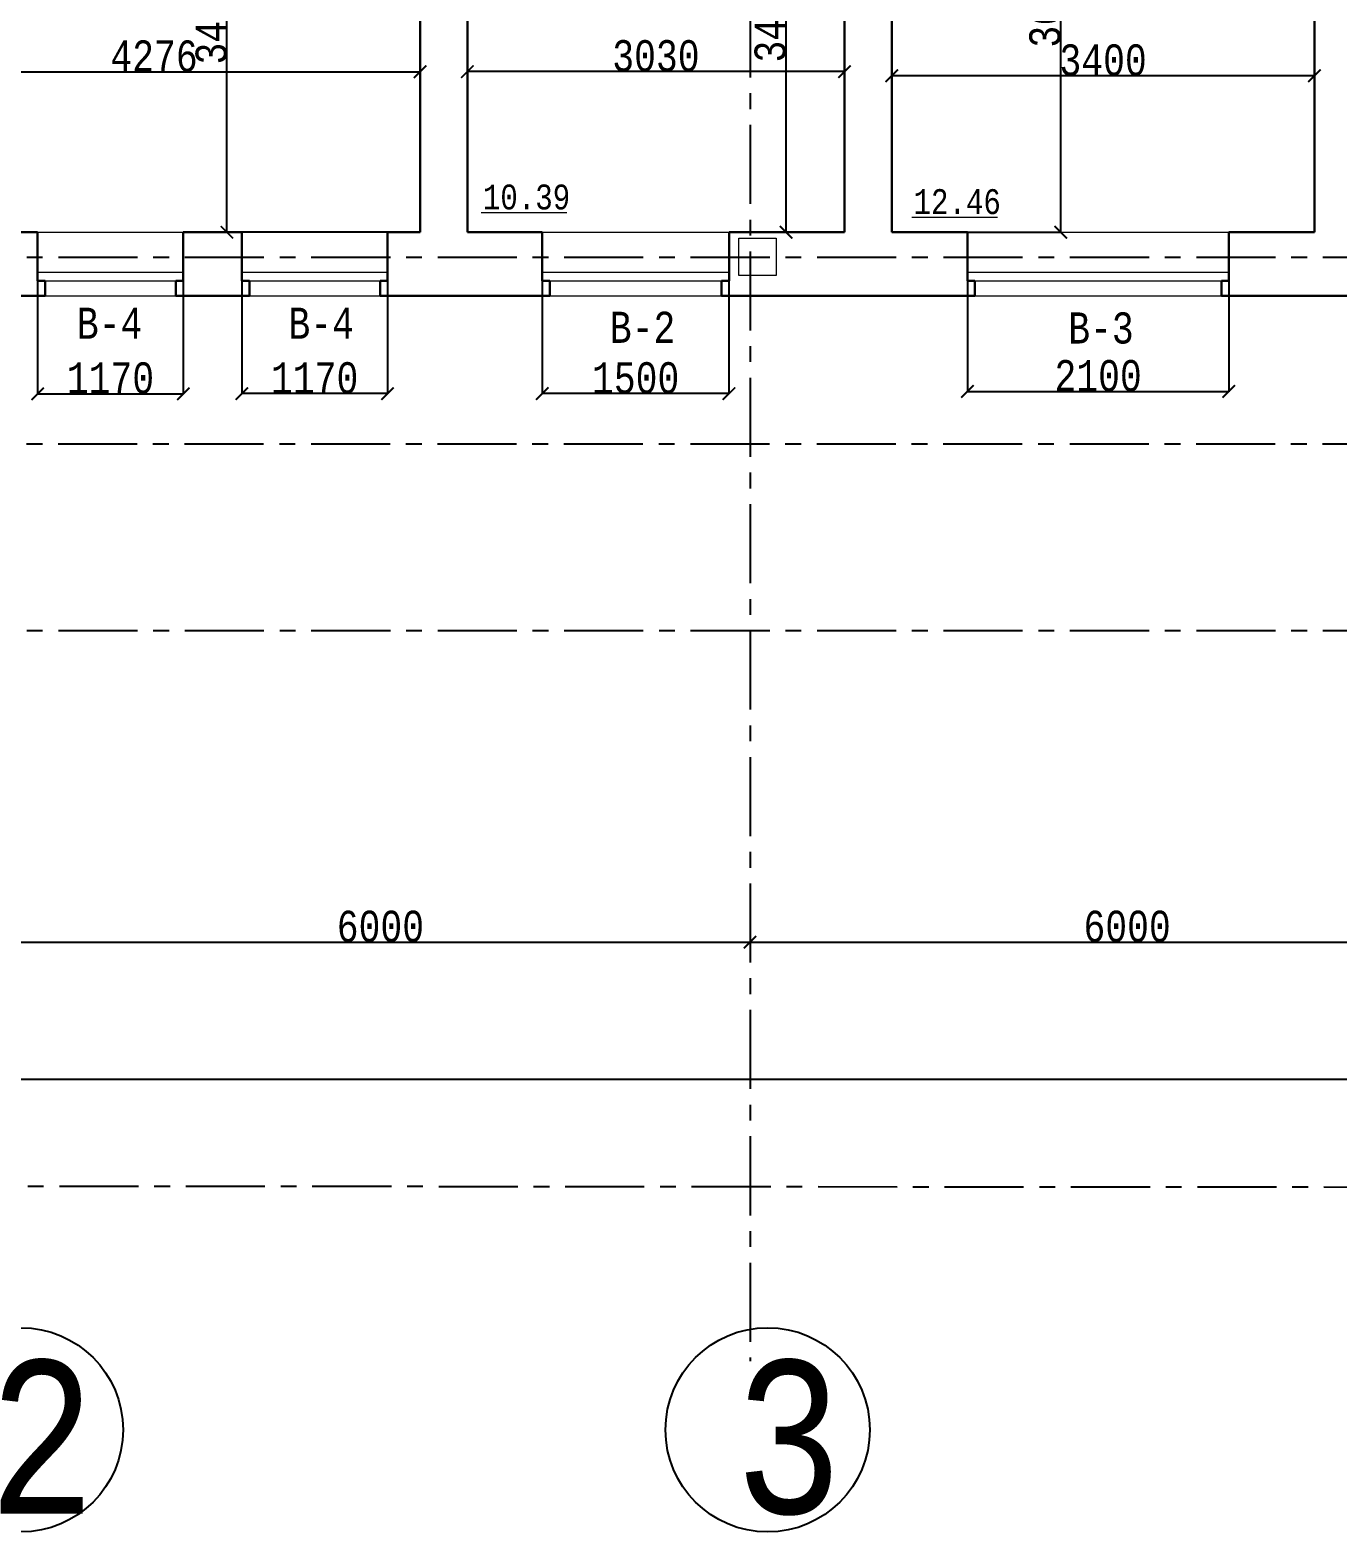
# Model space of a CAD drawing. Header units: millimetres. Extents: x -689206 to 4969298, y -1019800 to 703299.
# Drawn here: x 371284 to 381793, y -94389 to -82319 of the extents above; entities that cross this region are included whole.
import ezdxf

# ---------------------------------------------------------------- set-up
doc = ezdxf.new("R2010")
doc.units = ezdxf.units.MM
doc.linetypes.add('JIS_02_4.0', pattern=[5.5, 4, -1.5])
doc.linetypes.add('осеваяX2', pattern=[101.6, 63.5, -12.7, 12.7, -12.7])
for name, color, linetype, lineweight in [('несущие', 7, 'Continuous', 30), ('ОКНА', 250, 'Continuous', 20), ('ПЕРЕГОРОДКИ', 252, 'Continuous', 9), ('РАЗМЕРЫ', 7, 'Continuous', 9), ('сваи', 7, 'JIS_02_4.0', 30), ('стены', 7, 'Continuous', 20)]:
    doc.layers.add(name, color=color, linetype=linetype, lineweight=lineweight)
doc.layers.add('сетка', color=104, linetype='Continuous')
doc.styles.add('Аннотативный', font='isocteur.ttf', dxfattribs={"width": 0.7, "height": 250})
doc.dimstyles.new('Аннотативный', dxfattribs={"dimscale": 0, "dimtxt": 250, "dimasz": 100, "dimexe": 1.25, "dimexo": 0.625, "dimtad": 1, "dimdec": 0, "dimtxsty": 'Аннотативный', "dimblk": 'ARCHTICK', "dimcen": 2.5, "dimadec": 0, "dimazin": 0, "dimtfac": 1, "dimtdec": 0, "dimtmove": 0, "dimatfit": 3, "dimfxl": 1, "dimarcsym": 0})

# ---------------------------------------------------------------- blocks, each defined once
blk = doc.blocks.new('_ArchTick')
at = {"color": 0, "linetype": 'ByBlock', "const_width": 0.15}
blk.add_lwpolyline([(-0.5, -0.5), (0.5, 0.5)], dxfattribs=at)
blk = doc.blocks.new('*D1106')
at = {"layer": 'Defpoints', "color": 0, "lineweight": 20, "transparency": 16777216}
for p in [(370142, -82654), (374418, -82654), (374418, -82654)]:
    blk.add_point(p, dxfattribs=at)
at = {"layer": 'стены', "color": 0, "lineweight": -2, "transparency": 16777216}
for p, q in [((370142, -82654), (374418, -82654)), ((370142, -82655), (370142, -82655)), ((374418, -82654), (374418, -82653))]:
    blk.add_line(p, q, dxfattribs=at)
at = {"layer": 'стены', "color": 0, "lineweight": -2, "transparency": 16777216, "xscale": 100, "yscale": 100, "zscale": 100, "rotation": 180}
blk.add_blockref('_ArchTick', (370142, -82654), dxfattribs=at)
at = {"layer": 'стены', "color": 0, "lineweight": -2, "transparency": 16777216, "xscale": 100, "yscale": 100, "zscale": 100}
blk.add_blockref('_ArchTick', (374418, -82654), dxfattribs=at)
at = {"layer": 'стены', "color": 0, "transparency": 16777216, "insert": (372280, -82529), "char_height": 250, "attachment_point": 5, "style": 'Аннотативный'}
blk.add_mtext('4276', dxfattribs=at)
blk = doc.blocks.new('*D1108')
at = {"layer": 'Defpoints', "color": 0, "lineweight": 20, "transparency": 16777216}
for p in [(377828, -80514), (377358, -83944), (377828, -83944)]:
    blk.add_point(p, dxfattribs=at)
at = {"layer": 'стены', "color": 0, "lineweight": -2, "transparency": 16777216}
for p, q in [((377827, -80514), (377357, -80514)), ((377358, -80514), (377358, -83944)), ((377827, -83944), (377357, -83944))]:
    blk.add_line(p, q, dxfattribs=at)
at = {"layer": 'стены', "color": 0, "lineweight": -2, "transparency": 16777216, "xscale": 100, "yscale": 100, "zscale": 100}
for p, rotation in [((377358, -80514), 90), ((377358, -83944), 270)]:
    blk.add_blockref('_ArchTick', p, dxfattribs=dict(at, rotation=rotation))
at = {"layer": 'стены', "color": 0, "transparency": 16777216, "insert": (377232, -82229), "char_height": 250, "attachment_point": 5, "rotation": 90, "style": 'Аннотативный'}
blk.add_mtext('3430', dxfattribs=at)
blk = doc.blocks.new('*D1170')
at = {"layer": 'Defpoints', "color": 0, "linetype": 'ByBlock', "lineweight": 20, "transparency": 16777216}
for p in [(378208, -82686), (378208, -83944), (381604, -83944)]:
    blk.add_point(p, dxfattribs=at)
at = {"layer": 'ПЕРЕГОРОДКИ', "color": 0, "linetype": 'ByBlock', "lineweight": -2, "transparency": 16777216}
for p, q in [((378208, -83943), (378208, -82685)), ((381604, -82686), (378208, -82686)), ((381604, -83943), (381604, -82685))]:
    blk.add_line(p, q, dxfattribs=at)
at = {"layer": 'ПЕРЕГОРОДКИ', "color": 0, "linetype": 'ByBlock', "lineweight": -2, "transparency": 16777216, "xscale": 100, "yscale": 100, "zscale": 100, "rotation": 180}
blk.add_blockref('_ArchTick', (378208, -82686), dxfattribs=at)
at = {"layer": 'ПЕРЕГОРОДКИ', "color": 0, "linetype": 'ByBlock', "lineweight": -2, "transparency": 16777216, "xscale": 100, "yscale": 100, "zscale": 100}
blk.add_blockref('_ArchTick', (381604, -82686), dxfattribs=at)
at = {"layer": 'ПЕРЕГОРОДКИ', "color": 0, "linetype": 'ByBlock', "lineweight": 13, "transparency": 16777216, "insert": (379906, -82561), "char_height": 250, "attachment_point": 5, "style": 'Аннотативный'}
blk.add_mtext('3400', dxfattribs=at)
blk = doc.blocks.new('*D1190')
at = {"layer": 'Defpoints', "color": 0, "linetype": 'ByBlock', "lineweight": 20, "transparency": 16777216}
for p in [(378816, -80274), (379566, -80274), (378816, -83944)]:
    blk.add_point(p, dxfattribs=at)
at = {"layer": 'РАЗМЕРЫ', "color": 0, "linetype": 'ByBlock', "lineweight": -2, "transparency": 16777216}
for p, q in [((378817, -80274), (379567, -80274)), ((379566, -83944), (379566, -80274)), ((378817, -83944), (379567, -83944))]:
    blk.add_line(p, q, dxfattribs=at)
at = {"layer": 'РАЗМЕРЫ', "color": 0, "linetype": 'ByBlock', "lineweight": -2, "transparency": 16777216, "xscale": 100, "yscale": 100, "zscale": 100}
for p, rotation in [((379566, -80274), 90), ((379566, -83944), 270)]:
    blk.add_blockref('_ArchTick', p, dxfattribs=dict(at, rotation=rotation))
at = {"layer": 'РАЗМЕРЫ', "color": 0, "linetype": 'ByBlock', "lineweight": 13, "transparency": 16777216, "insert": (379440, -82109), "char_height": 250, "attachment_point": 5, "rotation": 90, "style": 'Аннотативный'}
blk.add_mtext('3670', dxfattribs=at)
blk = doc.blocks.new('*D1191')
at = {"layer": 'Defpoints', "color": 0, "linetype": 'ByBlock', "lineweight": 20, "transparency": 16777216}
for p in [(378816, -83944), (380916, -83944), (380916, -85223)]:
    blk.add_point(p, dxfattribs=at)
at = {"layer": 'РАЗМЕРЫ', "color": 0, "linetype": 'ByBlock', "lineweight": -2, "transparency": 16777216}
for p, q in [((378816, -83945), (378816, -85225)), ((380916, -83945), (380916, -85225)), ((378816, -85223), (380916, -85223))]:
    blk.add_line(p, q, dxfattribs=at)
at = {"layer": 'РАЗМЕРЫ', "color": 0, "linetype": 'ByBlock', "lineweight": -2, "transparency": 16777216, "xscale": 100, "yscale": 100, "zscale": 100, "rotation": 180}
blk.add_blockref('_ArchTick', (378816, -85223), dxfattribs=at)
at = {"layer": 'РАЗМЕРЫ', "color": 0, "linetype": 'ByBlock', "lineweight": -2, "transparency": 16777216, "xscale": 100, "yscale": 100, "zscale": 100}
blk.add_blockref('_ArchTick', (380916, -85223), dxfattribs=at)
at = {"layer": 'РАЗМЕРЫ', "color": 0, "linetype": 'ByBlock', "lineweight": 13, "transparency": 16777216, "insert": (379866, -85098), "char_height": 250, "attachment_point": 5, "style": 'Аннотативный'}
blk.add_mtext('2100', dxfattribs=at)
blk = doc.blocks.new('*D1192')
at = {"layer": 'Defpoints', "color": 0, "linetype": 'ByBlock', "lineweight": 20, "transparency": 16777216}
for p in [(375400, -83944), (376900, -83944), (375400, -85241)]:
    blk.add_point(p, dxfattribs=at)
at = {"layer": 'РАЗМЕРЫ', "color": 0, "linetype": 'ByBlock', "lineweight": -2, "transparency": 16777216}
for p, q in [((375400, -83945), (375400, -85242)), ((376900, -83945), (376900, -85242)), ((376900, -85241), (375400, -85241))]:
    blk.add_line(p, q, dxfattribs=at)
at = {"layer": 'РАЗМЕРЫ', "color": 0, "linetype": 'ByBlock', "lineweight": -2, "transparency": 16777216, "xscale": 100, "yscale": 100, "zscale": 100, "rotation": 180}
blk.add_blockref('_ArchTick', (375400, -85241), dxfattribs=at)
at = {"layer": 'РАЗМЕРЫ', "color": 0, "linetype": 'ByBlock', "lineweight": -2, "transparency": 16777216, "xscale": 100, "yscale": 100, "zscale": 100}
blk.add_blockref('_ArchTick', (376900, -85241), dxfattribs=at)
at = {"layer": 'РАЗМЕРЫ', "color": 0, "linetype": 'ByBlock', "lineweight": 13, "transparency": 16777216, "insert": (376150, -85115), "char_height": 250, "attachment_point": 5, "style": 'Аннотативный'}
blk.add_mtext('1500', dxfattribs=at)
blk = doc.blocks.new('*D1193')
at = {"layer": 'Defpoints', "color": 0, "linetype": 'ByBlock', "lineweight": 20, "transparency": 16777216}
for p in [(372986, -83944), (374156, -83944), (372986, -85241)]:
    blk.add_point(p, dxfattribs=at)
at = {"layer": 'РАЗМЕРЫ', "color": 0, "linetype": 'ByBlock', "lineweight": -2, "transparency": 16777216}
for p, q in [((372986, -83945), (372986, -85242)), ((374156, -83945), (374156, -85242)), ((374156, -85241), (372986, -85241))]:
    blk.add_line(p, q, dxfattribs=at)
at = {"layer": 'РАЗМЕРЫ', "color": 0, "linetype": 'ByBlock', "lineweight": -2, "transparency": 16777216, "xscale": 100, "yscale": 100, "zscale": 100, "rotation": 180}
blk.add_blockref('_ArchTick', (372986, -85241), dxfattribs=at)
at = {"layer": 'РАЗМЕРЫ', "color": 0, "linetype": 'ByBlock', "lineweight": -2, "transparency": 16777216, "xscale": 100, "yscale": 100, "zscale": 100}
blk.add_blockref('_ArchTick', (374156, -85241), dxfattribs=at)
at = {"layer": 'РАЗМЕРЫ', "color": 0, "linetype": 'ByBlock', "lineweight": 13, "transparency": 16777216, "insert": (373571, -85115), "char_height": 250, "attachment_point": 5, "style": 'Аннотативный'}
blk.add_mtext('1170', dxfattribs=at)
blk = doc.blocks.new('*D1194')
at = {"layer": 'Defpoints', "color": 0, "linetype": 'ByBlock', "lineweight": 20, "transparency": 16777216}
for p in [(371345, -83944), (372515, -83944), (372515, -85242)]:
    blk.add_point(p, dxfattribs=at)
at = {"layer": 'РАЗМЕРЫ', "color": 0, "linetype": 'ByBlock', "lineweight": -2, "transparency": 16777216}
for p, q in [((371345, -83945), (371345, -85243)), ((372515, -83945), (372515, -85243)), ((371345, -85242), (372515, -85242))]:
    blk.add_line(p, q, dxfattribs=at)
at = {"layer": 'РАЗМЕРЫ', "color": 0, "linetype": 'ByBlock', "lineweight": -2, "transparency": 16777216, "xscale": 100, "yscale": 100, "zscale": 100, "rotation": 180}
blk.add_blockref('_ArchTick', (371345, -85242), dxfattribs=at)
at = {"layer": 'РАЗМЕРЫ', "color": 0, "linetype": 'ByBlock', "lineweight": -2, "transparency": 16777216, "xscale": 100, "yscale": 100, "zscale": 100}
blk.add_blockref('_ArchTick', (372515, -85242), dxfattribs=at)
at = {"layer": 'РАЗМЕРЫ', "color": 0, "linetype": 'ByBlock', "lineweight": 13, "transparency": 16777216, "insert": (371930, -85116), "char_height": 250, "attachment_point": 5, "style": 'Аннотативный'}
blk.add_mtext('1170', dxfattribs=at)
blk = doc.blocks.new('*D1239')
at = {"layer": 'Defpoints', "color": 0, "linetype": 'ByBlock', "lineweight": 20, "transparency": 16777216}
for p in [(372866, -80545), (374418, -80545), (374418, -83944)]:
    blk.add_point(p, dxfattribs=at)
at = {"layer": 'РАЗМЕРЫ', "color": 0, "linetype": 'ByBlock', "lineweight": -2, "transparency": 16777216}
for p, q in [((374417, -80545), (372865, -80545)), ((372866, -83944), (372866, -80545)), ((374417, -83944), (372865, -83944))]:
    blk.add_line(p, q, dxfattribs=at)
at = {"layer": 'РАЗМЕРЫ', "color": 0, "linetype": 'ByBlock', "lineweight": -2, "transparency": 16777216, "xscale": 100, "yscale": 100, "zscale": 100}
for p, rotation in [((372866, -80545), 90), ((372866, -83944), 270)]:
    blk.add_blockref('_ArchTick', p, dxfattribs=dict(at, rotation=rotation))
at = {"layer": 'РАЗМЕРЫ', "color": 0, "linetype": 'ByBlock', "lineweight": 20, "transparency": 16777216, "insert": (372741, -82245), "char_height": 250, "attachment_point": 5, "rotation": 90, "style": 'Аннотативный'}
blk.add_mtext('3400', dxfattribs=at)
blk = doc.blocks.new('*D1243')
at = {"layer": 'Defpoints', "color": 0, "linetype": 'ByBlock', "lineweight": 20, "transparency": 16777216}
for p in [(374798, -82653), (374798, -83944), (377828, -83944)]:
    blk.add_point(p, dxfattribs=at)
at = {"layer": 'РАЗМЕРЫ', "color": 0, "linetype": 'ByBlock', "lineweight": -2, "transparency": 16777216}
for p, q in [((374798, -83943), (374798, -82652)), ((377828, -82653), (374798, -82653)), ((377828, -83943), (377828, -82652))]:
    blk.add_line(p, q, dxfattribs=at)
at = {"layer": 'РАЗМЕРЫ', "color": 0, "linetype": 'ByBlock', "lineweight": -2, "transparency": 16777216, "xscale": 100, "yscale": 100, "zscale": 100, "rotation": 180}
blk.add_blockref('_ArchTick', (374798, -82653), dxfattribs=at)
at = {"layer": 'РАЗМЕРЫ', "color": 0, "linetype": 'ByBlock', "lineweight": -2, "transparency": 16777216, "xscale": 100, "yscale": 100, "zscale": 100}
blk.add_blockref('_ArchTick', (377828, -82653), dxfattribs=at)
at = {"layer": 'РАЗМЕРЫ', "color": 0, "linetype": 'ByBlock', "lineweight": 20, "transparency": 16777216, "insert": (376313, -82527), "char_height": 250, "attachment_point": 5, "style": 'Аннотативный'}
blk.add_mtext('3030', dxfattribs=at)
blk = doc.blocks.new('*D1886')
at = {"layer": 'Defpoints', "color": 0, "linetype": 'ByBlock', "lineweight": 20, "ltscale": 35, "transparency": 16777216}
for p in [(371128, -89650), (377069, -89649), (377069, -89649)]:
    blk.add_point(p, dxfattribs=at)
at = {"layer": 'сваи', "color": 0, "linetype": 'ByBlock', "lineweight": -2, "ltscale": 35, "transparency": 16777216}
for p, q in [((371128, -89649), (371128, -89648)), ((371128, -89649), (377069, -89649)), ((377069, -89648), (377069, -89648))]:
    blk.add_line(p, q, dxfattribs=at)
at = {"layer": 'сваи', "color": 0, "linetype": 'ByBlock', "lineweight": -2, "ltscale": 35, "transparency": 16777216, "xscale": 100, "yscale": 100, "zscale": 100, "rotation": 180}
blk.add_blockref('_ArchTick', (371128, -89649), dxfattribs=at)
at = {"layer": 'сваи', "color": 0, "linetype": 'ByBlock', "lineweight": -2, "ltscale": 35, "transparency": 16777216, "xscale": 100, "yscale": 100, "zscale": 100}
blk.add_blockref('_ArchTick', (377069, -89649), dxfattribs=at)
at = {"layer": 'сваи', "color": 0, "linetype": 'ByBlock', "lineweight": 20, "ltscale": 35, "transparency": 16777216, "insert": (374099, -89523), "char_height": 250, "attachment_point": 5, "style": 'Аннотативный'}
blk.add_mtext('6000', dxfattribs=at)
blk = doc.blocks.new('*D1887')
at = {"layer": 'Defpoints', "color": 0, "linetype": 'ByBlock', "lineweight": 20, "ltscale": 35, "transparency": 16777216}
for p in [(377069, -89649), (383128, -89649), (383128, -89649)]:
    blk.add_point(p, dxfattribs=at)
at = {"layer": 'сваи', "color": 0, "linetype": 'ByBlock', "lineweight": -2, "ltscale": 35, "transparency": 16777216}
for p, q in [((377069, -89649), (377069, -89650)), ((377069, -89649), (383128, -89649)), ((383128, -89648), (383128, -89648))]:
    blk.add_line(p, q, dxfattribs=at)
at = {"layer": 'сваи', "color": 0, "linetype": 'ByBlock', "lineweight": -2, "ltscale": 35, "transparency": 16777216, "xscale": 100, "yscale": 100, "zscale": 100, "rotation": 180}
blk.add_blockref('_ArchTick', (377069, -89649), dxfattribs=at)
at = {"layer": 'сваи', "color": 0, "linetype": 'ByBlock', "lineweight": -2, "ltscale": 35, "transparency": 16777216, "xscale": 100, "yscale": 100, "zscale": 100}
blk.add_blockref('_ArchTick', (383128, -89649), dxfattribs=at)
at = {"layer": 'сваи', "color": 0, "linetype": 'ByBlock', "lineweight": 20, "ltscale": 35, "transparency": 16777216, "insert": (380099, -89523), "char_height": 250, "attachment_point": 5, "style": 'Аннотативный'}
blk.add_mtext('6000', dxfattribs=at)
blk = doc.blocks.new('*D1890')
at = {"layer": 'Defpoints', "color": 0, "linetype": 'ByBlock', "lineweight": 20, "ltscale": 35, "transparency": 16777216}
for p in [(407509, -90750), (365128, -91604), (407509, -91635)]:
    blk.add_point(p, dxfattribs=at)
at = {"layer": 'сваи', "color": 0, "linetype": 'ByBlock', "lineweight": -2, "ltscale": 35, "transparency": 16777216}
for p, q in [((365128, -91604), (365128, -90749)), ((365128, -90750), (407509, -90750)), ((407509, -91635), (407509, -90749))]:
    blk.add_line(p, q, dxfattribs=at)
at = {"layer": 'сваи', "color": 0, "linetype": 'ByBlock', "lineweight": -2, "ltscale": 35, "transparency": 16777216, "xscale": 100, "yscale": 100, "zscale": 100, "rotation": 180}
blk.add_blockref('_ArchTick', (365128, -90750), dxfattribs=at)
at = {"layer": 'сваи', "color": 0, "linetype": 'ByBlock', "lineweight": -2, "ltscale": 35, "transparency": 16777216, "xscale": 100, "yscale": 100, "zscale": 100}
blk.add_blockref('_ArchTick', (407509, -90750), dxfattribs=at)
at = {"layer": 'сваи', "color": 0, "linetype": 'ByBlock', "lineweight": 20, "ltscale": 35, "transparency": 16777216, "insert": (386319, -90625), "char_height": 250, "attachment_point": 5, "style": 'Аннотативный'}
blk.add_mtext('41900', dxfattribs=at)

msp = doc.modelspace()

# ---------------------------------------------------------------- linework, layer by layer
at = {"layer": 'несущие', "color": 0}
for p, q in [((371345, -83944), (370144.8, -83944)), ((372986.3, -83944), (372515, -83944)), ((374418.1, -83944), (374156.3, -83944)), ((375400.1, -83944), (374798.1, -83944)), ((377828.1, -83944), (376900.1, -83944)), ((378816.3, -83944), (378208, -83944)), ((381603.9, -83944), (380916.3, -83944)), ((370145.2, -84454), (371405, -84454)), ((372455, -84454), (373046.3, -84454)), ((374096.3, -84454), (375460.1, -84454)), ((376840.1, -84454), (378876.3, -84454)), ((380856.3, -84454), (383356.6, -84454))]:
    msp.add_line(p, q, dxfattribs=at)
at = {"layer": 'несущие', "linetype": 'ByBlock', "lineweight": 30}
for p, q in [((371345, -83944), (371345, -84334)), ((372515, -84334), (372515, -83944)), ((372986.3, -84334), (372986.3, -83944)), ((374156.3, -83944), (374267.6, -83944)), ((374156.3, -83944), (374156.3, -84334)), ((375400.1, -84334), (375400.1, -83944)), ((376900.1, -83944), (376900.1, -84334)), ((378816.3, -84334), (378816.3, -83944)), ((380916.3, -83944), (380916.3, -84334)), ((371345, -84334), (371405, -84334)), ((371405, -84334), (371405, -84454)), ((372515, -84334), (372455, -84334)), ((372455, -84334), (372455, -84454)), ((372986.3, -84334), (373046.3, -84334)), ((373046.3, -84334), (373046.3, -84454)), ((374156.3, -84334), (374096.3, -84334)), ((374096.3, -84334), (374096.3, -84454)), ((375400.1, -84334), (375460.1, -84334)), ((375460.1, -84334), (375460.1, -84454)), ((376900.1, -84334), (376840.1, -84334)), ((376840.1, -84334), (376840.1, -84454)), ((378816.3, -84334), (378876.3, -84334)), ((378876.3, -84334), (378876.3, -84454)), ((380916.3, -84334), (380856.3, -84334)), ((380856.3, -84334), (380856.3, -84454)), ((372455, -84454), (372626.3, -84454))]:
    msp.add_line(p, q, dxfattribs=at)
at = {"layer": 'ОКНА', "linetype": 'ByBlock'}
for p, q in [((371345, -83944), (372515, -83944)), ((372986.3, -83944), (374156.3, -83944)), ((375400.1, -83944), (376900.1, -83944)), ((378816.3, -83944), (380916.3, -83944)), ((371345, -84264), (372515, -84264)), ((371405, -84334), (372455, -84334)), ((372986.3, -84264), (374156.3, -84264)), ((373046.3, -84334), (374096.3, -84334)), ((375400.1, -84264), (376900.1, -84264)), ((375460.1, -84334), (376840.1, -84334)), ((378816.3, -84264), (380916.3, -84264)), ((378876.3, -84334), (380856.3, -84334)), ((371405, -84454), (372455, -84454)), ((373046.3, -84454), (374096.3, -84454)), ((375460.1, -84454), (376840.1, -84454)), ((378876.3, -84454), (380856.3, -84454))]:
    msp.add_line(p, q, dxfattribs=at)
at = {"layer": 'РАЗМЕРЫ'}
for p, q in [((374908.3, -83784.5), (375597.6, -83784.5)), ((378368.7, -83821.6), (379058, -83821.6))]:
    msp.add_line(p, q, dxfattribs=at)
at = {"layer": 'РАЗМЕРЫ', "linetype": 'ByBlock'}
msp.add_line((378756.3, -84454), (378876.3, -84454), dxfattribs=at)
at = {"layer": 'сетка'}
for centre in [(371210.6, -93568.1), (377210.6, -93568.1)]:
    msp.add_circle(centre, 820.6, dxfattribs=at)
at = {"layer": 'стены', "linetype": 'осеваяX2', "lineweight": 25, "ltscale": 10}
for p, q in [((377069.4, -55649.3), (377069.4, -93017.3)), ((347128, -84144), (419278, -84144)), ((347125.7, -85644), (419075.7, -85644)), ((347128, -87144), (419075.7, -87144)), ((351200, -91594), (419075.7, -91644))]:
    msp.add_line(p, q, dxfattribs=at)
at = {"layer": 'стены', "lineweight": 30}
for p, q in [((374798.1, -83944), (374798.1, -77894)), ((381603.9, -77891.5), (381603.9, -83944)), ((378208, -83944), (378208.1, -80274)), ((374418.1, -83944), (374418.1, -80545.4)), ((377828.1, -83944), (377828.1, -80514))]:
    msp.add_line(p, q, dxfattribs=at)
at = {"layer": 'стены'}
msp.add_lwpolyline([(376978, -83992), (377278, -83992), (377278, -84292), (376978, -84292)], close=True, dxfattribs=at)

# ---------------------------------------------------------------- texts
at = {"layer": 'РАЗМЕРЫ', "char_height": 200, "width": 656.117, "attachment_point": 1, "style": 'Аннотативный'}
for s, insert in [('10.39', (374922.4, -83560.4)), ('12.46', (378382.8, -83597.6))]:
    msp.add_mtext(s, dxfattribs=dict(at, insert=insert))
at = {"layer": 'РАЗМЕРЫ', "lineweight": 20, "ltscale": 150, "char_height": 250, "width": 922.913, "attachment_point": 1, "style": 'Аннотативный'}
for s, insert in [('В-4', (371660, -84550)), ('В-4', (373360, -84550)), ('В-2', (375942.4, -84582.6)), ('В-3', (379625.8, -84588))]:
    msp.add_mtext(s, dxfattribs=dict(at, insert=insert))
at = {"layer": 'сетка', "color": 0, "char_height": 1230.9, "width": 181.646, "attachment_point": 1, "style": 'Аннотативный'}
for s, insert in [('2', (370946.4, -93010)), ('3', (376946.4, -93010))]:
    msp.add_mtext(s, dxfattribs=dict(at, insert=insert))

# ---------------------------------------------------------------- dimensions: what is measured, and where the dimension line sits
at = {"layer": 'ПЕРЕГОРОДКИ', "color": 18, "linetype": 'ByBlock', "lineweight": 13, "true_color": 0x000000}
dim = msp.add_linear_dim(base=(378208, -82686.2), p1=(381603.9, -83944), p2=(378208, -83944), text='3400', dimstyle='Аннотативный', dxfattribs=at)
dim.commit()
dim.dimension.update_dxf_attribs({"geometry": '*D1170', "text_midpoint": (379905.9, -82560.6)})
at = {"layer": 'РАЗМЕРЫ', "linetype": 'ByBlock', "lineweight": 13}
dim = msp.add_linear_dim(base=(379565.6, -80274), p1=(378816.3, -83944), p2=(378816.3, -80274), angle=90, dimstyle='Аннотативный', dxfattribs=at)
dim.commit()
dim.dimension.update_dxf_attribs({"geometry": '*D1190', "text_midpoint": (379440, -82109)})
at = {"layer": 'РАЗМЕРЫ', "linetype": 'ByBlock', "lineweight": 20}
dim = msp.add_linear_dim(base=(372866.4, -80545.4), p1=(374418.1, -83944), p2=(374418.1, -80545.4), angle=90, text='3400', dimstyle='Аннотативный', dxfattribs=at)
dim.commit()
dim.dimension.update_dxf_attribs({"geometry": '*D1239', "text_midpoint": (372740.8, -82244.7)})
dim = msp.add_linear_dim(base=(374798.1, -82653), p1=(377828.1, -83944), p2=(374798.1, -83944), dimstyle='Аннотативный', dxfattribs=at)
dim.commit()
dim.dimension.update_dxf_attribs({"geometry": '*D1243', "text_midpoint": (376313.1, -82527.4)})
at = {"layer": 'РАЗМЕРЫ', "linetype": 'ByBlock', "lineweight": 13}
for base, p1, p2, picture, middle in [((372515, -85242.1), (371345, -83944), (372515, -83944), '*D1194', (371930, -85116.5)), ((372986.3, -85240.9), (374156.3, -83944), (372986.3, -83944), '*D1193', (373571.3, -85115.2)), ((375400.1, -85240.9), (376900.1, -83944), (375400.1, -83944), '*D1192', (376150.1, -85115.2)), ((380916.3, -85223.4), (378816.3, -83944), (380916.3, -83944), '*D1191', (379866.3, -85097.8))]:
    dim = msp.add_linear_dim(base=base, p1=p1, p2=p2, dimstyle='Аннотативный', dxfattribs=at)
    dim.commit()
    dim.dimension.update_dxf_attribs({"geometry": picture, "text_midpoint": middle})
at = {"layer": 'сваи', "linetype": 'ByBlock', "lineweight": 20, "ltscale": 35}
for base, p1, p2, text, picture, middle in [((377069.4, -89648.8), (371128, -89650), (377069.4, -89648.8), '6000', '*D1886', (374098.7, -89523.1)), ((383128, -89648.8), (377069.4, -89648.8), (383128, -89648.8), '6000', '*D1887', (380098.7, -89523.1)), ((407509.2, -90750.3), (365128, -91604.2), (407509.2, -91635.5), '41900', '*D1890', (386318.6, -90624.6))]:
    dim = msp.add_linear_dim(base=base, p1=p1, p2=p2, text=text, dimstyle='Аннотативный', dxfattribs=at)
    dim.commit()
    dim.dimension.update_dxf_attribs({"geometry": picture, "text_midpoint": middle})
at = {"layer": 'стены'}
for p1, p2, distance, picture, middle in [((377828.1, -80514), (377828.1, -83944), -470.2, '*D1108', (377232.3, -82229)), ((370142.5, -82654.2), (374418.1, -82654.2), 0, '*D1106', (372280.3, -82528.6))]:
    dim = msp.add_aligned_dim(p1=p1, p2=p2, distance=distance, dimstyle='Аннотативный', dxfattribs=at)
    dim.commit()
    dim.dimension.update_dxf_attribs({"geometry": picture, "text_midpoint": middle})

doc.saveas('drawing.dxf')
